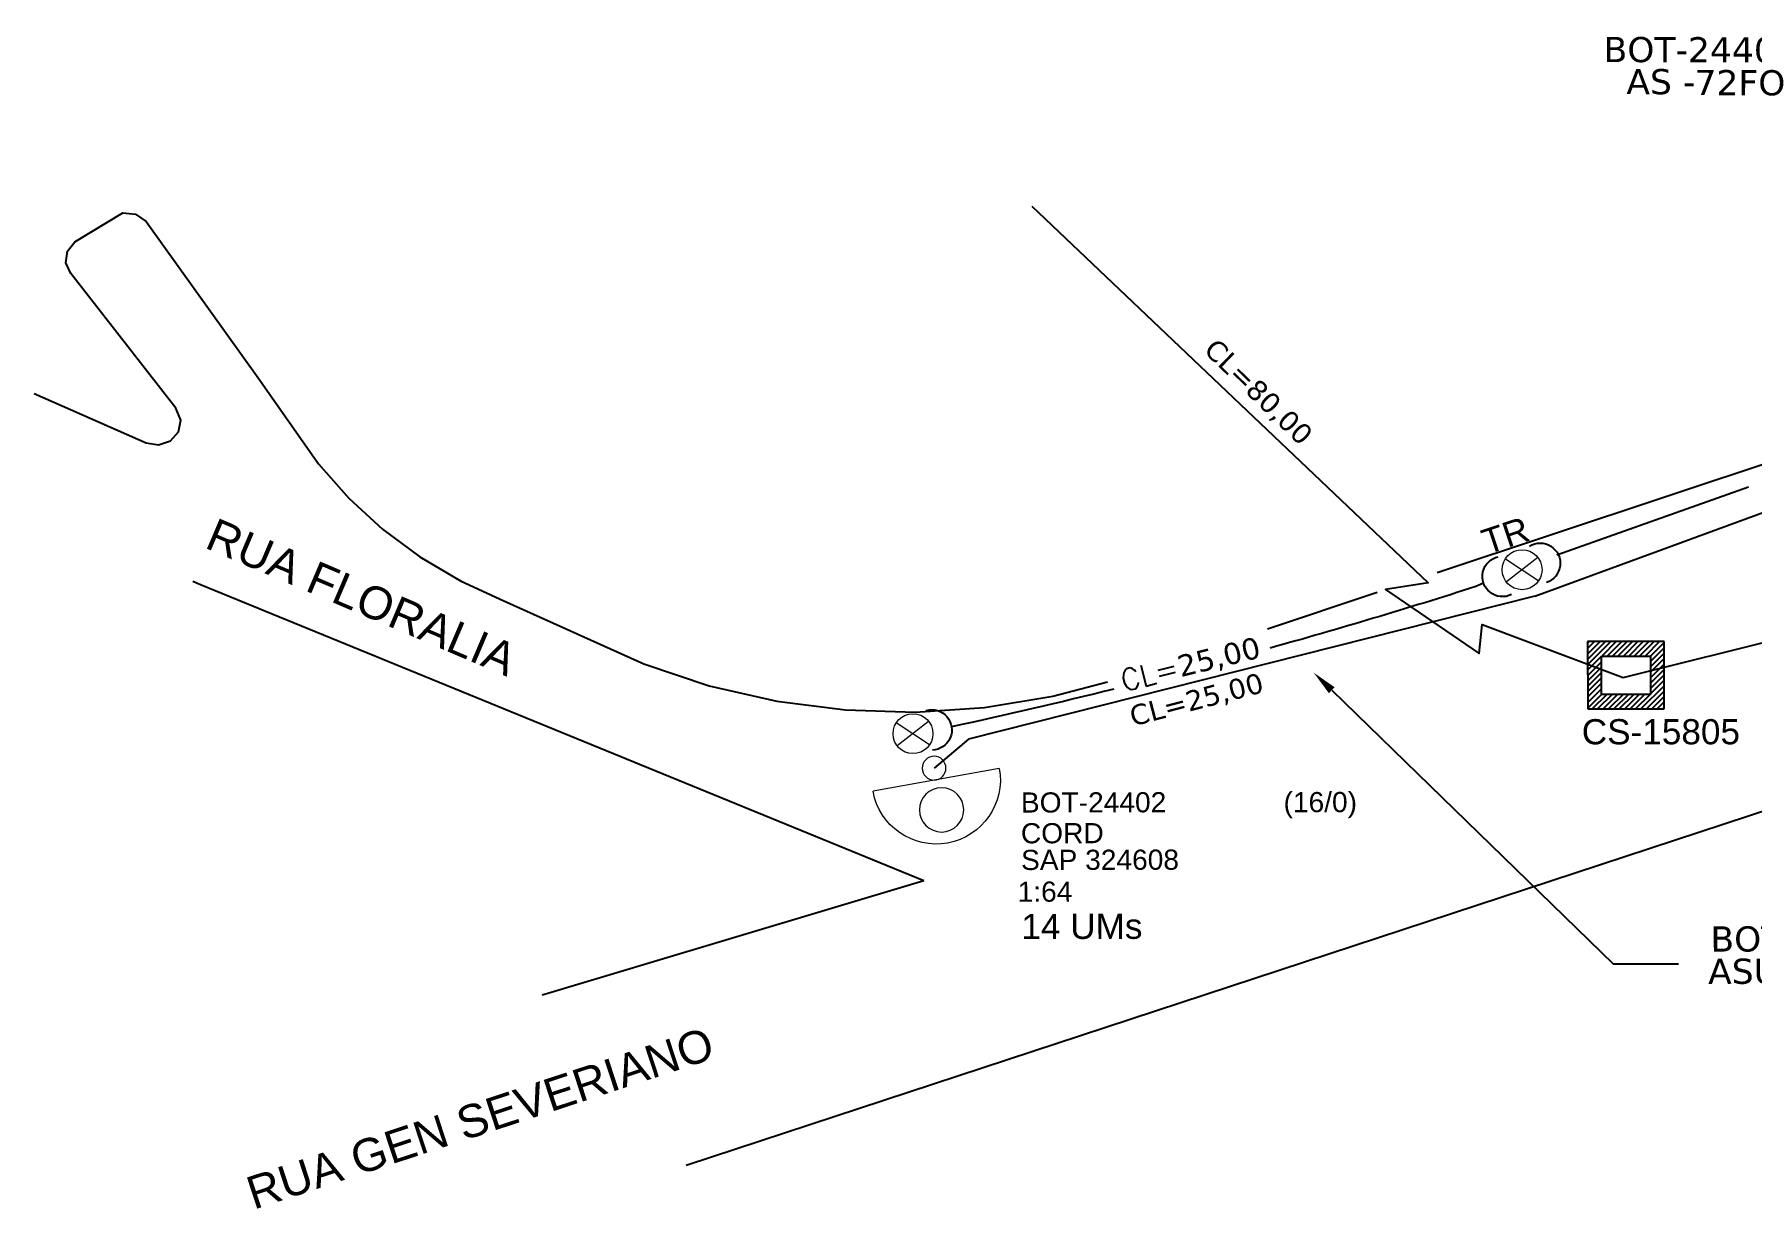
# Model space of a CAD drawing. Header units: metres. Extents: x -1286 to 542, y -500 to 95.
# Drawn here: x -872.8 to -767.8, y -396.3 to -324.6 of the extents above; entities that cross this region are included whole.
import ezdxf
from ezdxf import colors
from ezdxf.entities.mleader import LeaderData, LeaderLine
from ezdxf.enums import TextEntityAlignment as Align
from ezdxf.math import Vec2, Vec3

# ---------------------------------------------------------------- set-up
doc = ezdxf.new("R2010")
doc.units = ezdxf.units.M
for name, color, linetype in [('10.1-Caixas Subterrâneas', 5, 'Continuous'), ('CAP_A_INSTALAR', 1, 'Continuous'), ('CELULAS_GPON', 7, 'Continuous'), ('label_cabos', 7, 'Continuous'), ('locais legendas', 7, 'Continuous'), ('QUADRA', 7, 'Continuous')]:
    doc.layers.add(name, color=color, linetype=linetype)
for name, color, linetype, lineweight in [('10.4-Postes', 1, 'Continuous', 0), ("20.0-LEGENDA DOS CDO'S", 1, 'Continuous', 0), ('20.2-CDO_POSTE', 1, 'Continuous', 5), ('20.6-CORDOALHA_SUPORTE', 7, 'Continuous', 25), ('Segmento Logradouro Texto', 238, 'Continuous', 0)]:
    doc.layers.add(name, color=color, linetype=linetype, lineweight=lineweight)
doc.styles.add('ARIAL', font='arial.ttf')
doc.styles.add('DIGICADE', font='arial.ttf')
doc.styles.add('ROMANS', font='romans.shx')
doc.styles.add('siredit', font='verdana.ttf')
doc.linetypes.add('FENCELINE1', pattern='A,0.25,-0.1,[133,ltypeshp.shx,S=0.1,R=0,X=-0.1,Y=0],-0.1,1', length=1.45)

# ---------------------------------------------------------------- blocks, each defined once
blk = doc.blocks.new('*X73')
at = {"color": 0, "linetype": 'Continuous'}
for p, q in [((-1.25, 0.34099), (-0.49099, 1.1)), ((-1.25, 0.517767), (-0.667767, 1.1)), ((-1.25, 0.694544), (-0.844544, 1.1)), ((-1.25, 0.87132), (-1.02132, 1.1)), ((-1.25, 1.048097), (-1.198097, 1.1)), ((-1.25, 0.164214), (-0.8035, 0.610714)), ((-0.789214, 0.625), (-0.314214, 1.1)), ((-0.612437, 0.625), (-0.137437, 1.1)), ((-0.43566, 0.625), (0.03934, 1.1)), ((-0.258883, 0.625), (0.216117, 1.1)), ((-0.082107, 0.625), (0.392893, 1.1)), ((0.09467, 0.625), (0.56967, 1.1)), ((0.271447, 0.625), (0.746447, 1.1)), ((0.448223, 0.625), (0.923223, 1.1)), ((0.625, 0.625), (1.1, 1.1)), ((0.801777, 0.625), (1.25, 1.073223)), ((0.8035, 0.449947), (1.25, 0.896447)), ((0.8035, 0.27317), (1.25, 0.71967)), ((-1.25, -0.012563), (-0.8035, 0.433937)), ((-1.25, -0.18934), (-0.8035, 0.25716)), ((-1.25, -0.366117), (-0.8035, 0.080383)), ((0.8035, 0.096393), (1.25, 0.542893)), ((0.8035, -0.080383), (1.25, 0.366117)), ((0.8035, -0.25716), (1.25, 0.18934)), ((0.8035, -0.433937), (1.25, 0.012563)), ((-1.25, -0.542893), (-0.8035, -0.096393)), ((-1.25, -0.71967), (-0.8035, -0.27317)), ((-1.25, -0.896447), (-0.8035, -0.449947)), ((0.49099, -1.1), (1.25, -0.34099)), ((0.667767, -1.1), (1.25, -0.517767)), ((0.8035, -0.610714), (1.25, -0.164214)), ((-1.25, -1.073223), (-0.801777, -0.625)), ((-1.1, -1.1), (-0.625, -0.625)), ((-0.923223, -1.1), (-0.448223, -0.625)), ((-0.746447, -1.1), (-0.271447, -0.625)), ((-0.56967, -1.1), (-0.09467, -0.625)), ((-0.392893, -1.1), (0.082107, -0.625)), ((-0.216117, -1.1), (0.258883, -0.625)), ((-0.03934, -1.1), (0.43566, -0.625)), ((0.137437, -1.1), (0.612437, -0.625)), ((0.314214, -1.1), (0.789214, -0.625)), ((0.844544, -1.1), (1.25, -0.694544)), ((1.02132, -1.1), (1.25, -0.87132)), ((1.198097, -1.1), (1.25, -1.048097))]:
    blk.add_line(p, q, dxfattribs=at)
blk = doc.blocks.new('MANHOLE_MQ')
at = {"color": 0, "linetype": 'Continuous'}
for p, q in [((0.00000623, 0.00000569), (-0.00000627, 0.00000569)), ((-0.00000627, 0.00000569), (-0.00000627, -0.00000531)), ((0.00000623, -0.00000531), (0.00000623, 0.00000569)), ((-0.00000404, 0.00000331), (0.00000399, 0.00000331)), ((-0.00000404, -0.00000294), (-0.00000404, 0.00000331)), ((0.00000399, 0.00000331), (0.00000399, -0.00000294)), ((-0.00000627, -0.00000531), (0.00000623, -0.00000531)), ((0.00000399, -0.00000294), (-0.00000404, -0.00000294)), ((0.00000399, -0.00000294), (0.00000399, -0.00000294))]:
    blk.add_line(p, q, dxfattribs=at)
at = {"color": 0, "linetype": 'Continuous', "xscale": 5e-06, "yscale": 5e-06, "zscale": 1e-05}
blk.add_blockref('*X73', (-0.00000002, 0.00000019), dxfattribs=at)
blk = doc.blocks.new('CDOE_CT_POST_DESENHO')
at = {"color": 0}
blk.add_line((2.136, 0.393), (-2.114, 0.393), dxfattribs=at)
for centre, radius in [((0.011, 1.403), 0.733), ((0.011, 0), 0.393)]:
    blk.add_circle(centre, radius, dxfattribs=at)
blk.add_arc((0.011, 0.393), 2.125, 0, 180, dxfattribs=at)
blk = doc.blocks.new('Inst CDOE-16 CAIXA DIST OPT CDOE 48F_16D C_SPL_2_1_8')
at = {"layer": "20.0-LEGENDA DOS CDO'S", "color": 0}
for tag, p, style, flags in [('ID_ATIVIDADE', (0.12, 6.472), 'ARIAL', 3), ('FATOR', (7.921, 6.472), 'ARIAL', 1), ('QTDE', (0.097, -1.17), 'DIGICADE', 3)]:
    blk.add_attdef(tag, p, '', height=0.8, rotation=0.11799, dxfattribs=dict(at, style=style, flags=flags))
at = {"layer": "20.0-LEGENDA DOS CDO'S", "color": 0, "style": 'ARIAL'}
for tag, p, height in [('FID', (0.12, 5.248), 0.8), ('CORDOALHA', (0.122, 4.023), 0.8), ('SAP', (0.124, 2.961), 0.8), ('1:XX', (-0.012, 1.7), 0.8), ('UMS', (0.141, 0.217), 1)]:
    blk.add_attdef(tag, p, '', height=height, rotation=0.11799, dxfattribs=at)
blk.add_attdef('FIBRAS_UTILIZADAS', text='', height=0.8, rotation=0.11799, dxfattribs=at).set_placement((13.479, 5.263), align=Align.CENTER)
blk = doc.blocks.new('Inst CORD ALUMINIO 4.8 MM 3F')
at = {"layer": '20.6-CORDOALHA_SUPORTE', "color": 0, "lineweight": 0, "style": 'ROMANS'}
blk.add_attdef('LANCE', text='', height=1, dxfattribs=at).set_placement((-0.538, -2.215), align=Align.RIGHT)
at = {"layer": '20.6-CORDOALHA_SUPORTE', "color": 0, "style": 'siredit'}
blk.add_attdef('QTDE', (-0.538, -2.215), '', height=1, rotation=359.69001, dxfattribs=at)
at = {"layer": '20.6-CORDOALHA_SUPORTE', "color": 0, "lineweight": 0, "style": 'ROMANS'}
for tag, p, flags in [('FATOR', (-5.196, -4.442), 3), ('ID_ATIVIDADE', (-5.201, -6.669), 3), ('FID', (-5.201, -8.896), 1)]:
    blk.add_attdef(tag, p, '', height=1, dxfattribs=dict(at, flags=flags))
blk = doc.blocks.new('Inst CB AS CFOA-SM-AS-80-TS-72')
at = {"layer": 'label_cabos', "color": 0, "style": 'siredit'}
for tag, flags, p in [('ID_ATIVIDADE', 3, (1.314, 2.672)), ('FATOR', 1, (11.56, 2.551))]:
    blk.add_attdef(tag, text='', height=1, rotation=359.69001, dxfattribs=dict(at, flags=flags)).set_placement(p, align=Align.MIDDLE_CENTER)
for tag, p in [('DESTINO_CABO', (3.131, 1.262)), ('TIPO_CABO', (13.108, 1.245)), ('TIPO_CABO', (1.762, -0.005)), ('CABO', (4.686, -0.052)), ('/', (7.714, -0.052)), ('LANCE', (10.809, 0.002)), ('UND', (15.964, 0.002)), ('FID', (13.148, -1.414))]:
    blk.add_attdef(tag, text='', height=1, rotation=359.69001, dxfattribs=at).set_placement(p, align=Align.MIDDLE_CENTER)
blk.add_attdef('QTDE', (12.429, -0.475), '', height=1, rotation=359.69001, dxfattribs=at)
blk = doc.blocks.new('Inst CB ESP CFOA-SM-ASU-120-S-12')
at = {"layer": 'label_cabos', "color": 0, "style": 'siredit'}
for tag, flags, p in [('ID_ATIVIDADE', 3, (1.314, 2.672)), ('FATOR', 1, (11.56, 2.551))]:
    blk.add_attdef(tag, text='', height=1, rotation=359.69001, dxfattribs=dict(at, flags=flags)).set_placement(p, align=Align.MIDDLE_CENTER)
for tag, p in [('DESTINO_CABO', (3.131, 1.262)), ('TIPO_CABO', (13.108, 1.245)), ('TIPO_CABO', (1.262, -0.005)), ('CABO', (4.686, -0.052)), ('/', (7.714, -0.052)), ('LANCE', (10.809, 0.002)), ('UND', (15.964, 0.002)), ('FID', (13.148, -1.414))]:
    blk.add_attdef(tag, text='', height=1, rotation=359.69001, dxfattribs=at).set_placement(p, align=Align.MIDDLE_CENTER)
blk.add_attdef('QTDE', (12.429, -0.475), '', height=1, rotation=359.69001, dxfattribs=at)

msp = doc.modelspace()

# ---------------------------------------------------------------- linework, layer by layer
at = {"color": 0, "ltscale": 3}
msp.add_lwpolyline([(-768.01, -352.25), (-779.72, -356.4)], dxfattribs=at)
for points in [[(-781.4, -355.85, -1.125576), (-780.36, -358.07)], [(-782.5, -358.81, -1.125576), (-783.31, -356.5)], [(-784.21, -358.12), (-784.67, -358.32, -0.009483), (-797.26, -362.08, -0.009483)], [(-806.8, -364.58, -0.007363), (-816.73, -366.89)], [(-818.28, -365.89, -1.125576), (-817.9, -368.31)]]:
    msp.add_lwpolyline(points, format="xyb", dxfattribs=at)
at = {"layer": '10.4-Postes'}
for points in [[(-782.87, -356.62), (-780.83, -357.97)], [(-780.89, -356.55), (-782.81, -358.04)], [(-820.11, -366.63), (-818.07, -367.98)], [(-818.13, -366.56), (-820.05, -368.05)]]:
    msp.add_lwpolyline(points, dxfattribs=at)
for centre in [(-781.85, -357.29), (-819.09, -367.31)]:
    msp.add_circle(centre, 1.22, dxfattribs=at)
at = {"layer": 'CAP_A_INSTALAR', "color": 7, "linetype": 'FENCELINE1', "ltscale": 4}
for points in [[(-811.82, -335.07), (-787.59, -358.1), (-790.19, -358.5), (-784.48, -362.42), (-784.29, -360.63), (-775.67, -363.88), (-744.31, -356.05), (-685.46, -328.56), (-699.64, -360.64)], [(-781.08, -358.91), (-742.07, -344.6), (-742.07, -344.6)], [(-781.08, -358.91), (-815.69, -367.64), (-817.8, -369.42)]]:
    msp.add_lwpolyline(points, dxfattribs=at)
at = {"layer": 'QUADRA'}
for points in [[(-635.02, -328.64), (-832.95, -393.69)], [(-872.81, -346.53), (-865.97, -349.53), (-865.22, -349.66), (-864.49, -349.41), (-863.99, -348.87), (-863.85, -348.16), (-864.16, -347.41), (-870.57, -339.2), (-870.88, -338.53), (-870.78, -337.82), (-870.33, -337.25), (-867.4, -335.48), (-866.63, -335.56), (-865.98, -336.01), (-859.12, -345.56), (-855.44, -350.82), (-853.58, -352.91), (-851.52, -354.81), (-849.23, -356.5), (-846.76, -357.96), (-844.32, -359.1), (-835.55, -363.04), (-831.55, -364.39), (-827.42, -365.32), (-823.21, -365.86), (-818.95, -365.99), (-814.71, -365.71), (-810.53, -365.01), (-807.2, -364.14)], [(-787.04, -357.46), (-751.9, -345.79)], [(-863.12, -357.99), (-862.65, -358.19), (-818.43, -376.28)], [(-797.42, -360.9), (-790.7, -358.67)], [(-841.75, -383.27), (-841.41, -383.17), (-818.43, -376.28)]]:
    msp.add_lwpolyline(points, dxfattribs=at)

# ---------------------------------------------------------------- block references
at = {"color": 0, "lineweight": 0, "xscale": 1.307692307692308, "yscale": 1.307692307692308, "zscale": 1.307692307692308, "rotation": 14.18557661786035}
msp.add_blockref('Inst CORD ALUMINIO 4.8 MM 3F', (-802.75, -360.88), dxfattribs=at).add_auto_attribs({'QTDE': '25,00', 'LANCE': 'CL='})
at = {"layer": '10.1-Caixas Subterrâneas', "color": 30, "xscale": 374062.8819905536, "yscale": 374062.8819905536, "zscale": 374062.8819905536, "rotation": 180.0191175169924}
msp.add_blockref('MANHOLE_MQ', (-775.51, -363.67), dxfattribs=at)
at = {"layer": "20.0-LEGENDA DOS CDO'S", "color": 7, "lineweight": 0}
ref = msp.add_blockref('Inst CDOE-16 CAIXA DIST OPT CDOE 48F_16D C_SPL_2_1_8', (-812.68, -380.2), dxfattribs=dict(at, xscale=1.538461538461538, yscale=1.538461538461538, zscale=1.538461538461538))
ref.add_attrib('FID', 'BOT-24402', (-812.49, -372.13), dxfattribs={"color": 0, "height": 1.231, "rotation": 0.118, "style": 'ARIAL'})
ref.add_attrib('CORDOALHA', 'CORD', (-812.49, -374.01), dxfattribs={"color": 0, "height": 1.231, "rotation": 0.118, "style": 'ARIAL'})
ref.add_attrib('SAP', 'SAP 324608', (-812.48, -375.64), dxfattribs={"color": 0, "height": 1.231, "rotation": 0.118, "style": 'ARIAL'})
ref.add_attrib('1:XX', '1:64', (-812.69, -377.58), dxfattribs={"color": 0, "height": 1.231, "rotation": 0.118, "style": 'ARIAL'})
ref.add_attrib('UMS', '14 UMs', (-812.46, -379.86), dxfattribs={"color": 0, "height": 1.538, "rotation": 0.118, "style": 'ARIAL'})
ref.add_attrib('FIBRAS_UTILIZADAS', '(16/0)', dxfattribs={"color": 0, "height": 1.231, "rotation": 0.118, "style": 'ARIAL'}).set_placement((-791.94, -372.1), align=Align.RIGHT)
at = {"layer": '20.2-CDO_POSTE', "color": 7, "xscale": -1.846153846153846, "yscale": 1.846153846153846, "zscale": 1.846153846153846, "rotation": 190.2998012261355}
msp.add_blockref('CDOE_CT_POST_DESENHO', (-817.82, -369.42), dxfattribs=at)
at = {"layer": 'label_cabos'}
ref = msp.add_blockref('Inst CB AS CFOA-SM-AS-80-TS-72', (-775.74, -327.47), dxfattribs=dict(at, xscale=1.538461538461538, yscale=1.538461538461538, zscale=1.538461538461538, rotation=0.1315642785740533))
ref.add_attrib('DESTINO_CABO', 'BOT-24401', dxfattribs={"color": 0, "height": 1.538, "rotation": 359.8216, "style": 'siredit'}).set_placement((-770.93, -325.52), align=Align.MIDDLE_CENTER)
ref.add_attrib('TIPO_CABO', 'Aéreo As.', dxfattribs={"color": 0, "height": 1.538, "rotation": 359.8216, "style": 'siredit'}).set_placement((-755.58, -325.51), align=Align.MIDDLE_CENTER)
ref.add_attrib('CABO', '72FO', dxfattribs={"color": 0, "height": 1.538, "rotation": 359.8216, "style": 'siredit'}).set_placement((-768.53, -327.53), align=Align.MIDDLE_CENTER)
ref.add_attrib('/', '/', dxfattribs={"color": 0, "height": 1.54, "rotation": 359.8216, "style": 'siredit'}).set_placement((-763.87, -327.52), align=Align.MIDDLE_CENTER)
ref.add_attrib('TIPO_CABO', 'AS - ', dxfattribs={"color": 0, "height": 1.538, "rotation": 359.8216, "style": 'siredit'}).set_placement((-773.03, -327.47), align=Align.MIDDLE_CENTER)
ref.add_attrib('FID', '02-LC1', dxfattribs={"color": 0, "height": 1.538, "rotation": 359.8216, "style": 'siredit'}).set_placement((-755.51, -329.6), align=Align.MIDDLE_CENTER)
ref.add_attrib('LANCE', 'CL=', dxfattribs={"color": 0, "height": 1.538, "rotation": 359.8216, "style": 'siredit'}).set_placement((-759.11, -327.43), align=Align.MIDDLE_CENTER)
ref.add_attrib('QTDE', '5', (-756.62, -328.15), dxfattribs={"color": 0, "height": 1.54, "rotation": 359.8216, "style": 'siredit'})
ref.add_attrib('UND', 'm', dxfattribs={"color": 0, "height": 1.54, "rotation": 359.8216, "style": 'siredit'}).set_placement((-751.18, -327.41), align=Align.MIDDLE_CENTER)
ref = msp.add_blockref('Inst CB ESP CFOA-SM-ASU-120-S-12', (-769.2, -381.82), dxfattribs=dict(at, xscale=1.538461538461538, yscale=1.538461538461538, zscale=1.538461538461538, rotation=0.4634636605451))
ref.add_attrib('DESTINO_CABO', 'BOT-24402', dxfattribs={"color": 0, "height": 1.538, "rotation": 0.1535, "style": 'siredit'}).set_placement((-764.4, -379.84), align=Align.MIDDLE_CENTER)
ref.add_attrib('TIPO_CABO', 'Aéreo Esp.', dxfattribs={"color": 0, "height": 1.538, "rotation": 0.1535, "style": 'siredit'}).set_placement((-749.05, -379.75), align=Align.MIDDLE_CENTER)
ref.add_attrib('CABO', '12FO', dxfattribs={"color": 0, "height": 1.538, "rotation": 0.1535, "style": 'siredit'}).set_placement((-761.99, -381.85), align=Align.MIDDLE_CENTER)
ref.add_attrib('/', '/', dxfattribs={"color": 0, "height": 1.54, "rotation": 0.1535, "style": 'siredit'}).set_placement((-757.33, -381.81), align=Align.MIDDLE_CENTER)
ref.add_attrib('TIPO_CABO', 'ASU - ', dxfattribs={"color": 0, "height": 1.538, "rotation": 0.1535, "style": 'siredit'}).set_placement((-767.26, -381.82), align=Align.MIDDLE_CENTER)
ref.add_attrib('FID', '01-LC1.1', dxfattribs={"color": 0, "height": 1.538, "rotation": 0.1535, "style": 'siredit'}).set_placement((-748.96, -383.84), align=Align.MIDDLE_CENTER)
ref.add_attrib('LANCE', 'CL=', dxfattribs={"color": 0, "height": 1.538, "rotation": 0.1535, "style": 'siredit'}).set_placement((-752.57, -381.69), align=Align.MIDDLE_CENTER)
ref.add_attrib('QTDE', '60', (-750.08, -382.4), dxfattribs={"color": 0, "height": 1.538, "rotation": 0.1535, "style": 'siredit'})
ref.add_attrib('UND', 'm', dxfattribs={"color": 0, "height": 1.54, "rotation": 0.1535, "style": 'siredit'}).set_placement((-744.64, -381.62), align=Align.MIDDLE_CENTER)

# ---------------------------------------------------------------- texts
at = {"layer": 'CELULAS_GPON', "style": 'siredit'}
for s, rotation, p in [('CL=80,00', 315.8065, (-801.38, -343.94)), ('CL=25,00', 14.6697, (-805.65, -366.87))]:
    msp.add_text(s, height=1.231, rotation=rotation, dxfattribs=at).set_placement(p)
at = {"layer": 'locais legendas', "color": 10, "style": 'ARIAL'}
msp.add_text('TR', height=1.538, rotation=18.4925, dxfattribs=at).set_placement((-783.98, -356.38))
at = {"layer": 'locais legendas', "color": 30, "style": 'ARIAL'}
msp.add_text('CS-15805', height=1.538, dxfattribs=at).set_placement((-778.2, -367.96))
at = {"layer": 'Segmento Logradouro Texto', "color": 5, "linetype": 'Continuous', "char_height": 2, "style": 'DIGICADE'}
for s, insert, width, attachment_point, rotation in [('RUA FLORALIA', (-861.68, -354.08), 33.7762, 1, 336.8959), ('RUA GEN SEVERIANO', (-845.55, -390.81), 45.3776, 5, 18.1941)]:
    msp.add_mtext(s, dxfattribs=dict(at, insert=insert, width=width, attachment_point=attachment_point, rotation=rotation))

# ---------------------------------------------------------------- leaders
at = {"layer": 'label_cabos'}
ml = msp.add_multileader_mtext('Standard', dxfattribs=at)
ml.set_content('', color=256)
ml.set_leader_properties()
ml.build(insert=Vec2(0, 0))
ml.multileader.update_dxf_attribs({"text_right_attachment_type": 6, "arrow_head_size": 1.54})
ctx = ml.context
ctx.base_point, ctx.char_height, ctx.arrow_head_size, ctx.landing_gap_size, ctx.plane_origin = Vec3(-772.28, -381.38), 6.15, 1.54, 3.08, Vec3(-779.56, -370.33)
ctx.right_attachment = 6
notes = []
notes.append((ctx, [(0, (1, 1, 0), (-776.28, -381.38), (1, 0), 4, [(0, [(-794.59, -363.58)], 0, [])])]))
ctx.mtext.insert, ctx.mtext.flow_direction = Vec3(-769.2, -378.3), 5
for ctx, leaders in notes:
    for number, flags, end, landing, length, lines in leaders:
        leader = LeaderData()
        leader.index, (leader.has_last_leader_line, leader.has_dogleg_vector, leader.attachment_direction) = number, flags
        leader.last_leader_point, leader.dogleg_vector, leader.dogleg_length = Vec3(end), Vec3(landing), length
        for number, points, colour, breaks in lines:
            line = LeaderLine()
            line.index, line.vertices, line.color, line.breaks = number, Vec3.list(points), colors.encode_raw_color(colour), breaks
            leader.lines.append(line)
        ctx.leaders.append(leader)

doc.saveas('drawing.dxf')
